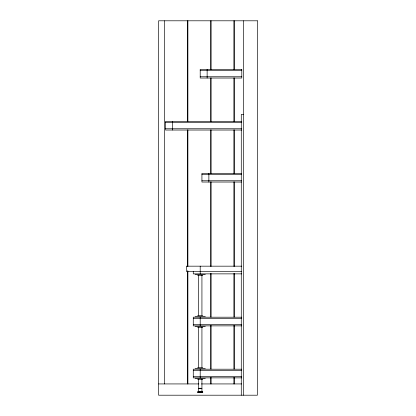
<?xml version="1.0" encoding="UTF-8"?>
<svg xmlns="http://www.w3.org/2000/svg" width="416" height="416" viewBox="0 0 416 416"><rect width="100%" height="100%" fill="white"/><g stroke="black" fill="none" stroke-linecap="round" stroke-linejoin="round"><path stroke-width="0.62" d="M200.2 70.647L241.8 70.647M200.2 76.757L241.8 76.757M243.532 114.4L241.28 114.4L241.28 395.2M241.8 121.373L165.532 121.373L165.532 130.036L241.8 130.036M165.532 122.647L241.8 122.647M165.532 128.757L241.8 128.757M241.608 173.373L201.932 173.373L201.932 182.036L241.608 182.036M201.932 174.647L241.608 174.647M201.932 180.757L241.608 180.757M241.8 266.172L186.332 266.172L186.332 271.372L241.8 271.372M241.8 273.868L193.268 273.868L193.268 271.372M195.088 274.388L205.312 274.388M197.6 275.6L202.8 275.6M197.6 315.468L202.8 315.468M195.088 316.68L205.312 316.68M241.8 317.2L193.268 317.2L193.268 325.868L241.8 325.868M193.268 318.479L241.8 318.479M193.268 324.589L241.8 324.589M195.088 326.388L205.312 326.388M197.6 327.6L202.8 327.6M197.6 367.468L202.8 367.468M195.088 368.68L205.312 368.68M241.8 369.2L193.268 369.2L193.268 377.868L241.8 377.868M193.268 370.479L241.8 370.479M193.268 376.589L241.8 376.589M195.088 378.388L205.312 378.388M197.6 379.6L202.8 379.6M158.6 383.932L198.947 383.932M201.391 383.932L241.701 383.932M198.838 388.268L201.313 388.268M198.468 388.44L201.932 388.44M197.761 391.732L202.639 391.732M197.6 391.908L202.8 391.908M197.6 392.428L202.8 392.428M197.761 392.6L202.639 392.6M243.532 20.8L243.532 395.2M234.364 20.8L234.364 69.519M234.364 77.964L234.364 121.488M234.364 129.932L234.364 173.456M234.364 181.906L234.364 266.354M234.364 273.499L234.364 317.023M234.364 325.468L234.364 368.992M234.364 377.437L234.364 383.932M233.88 20.8L233.88 69.519M233.88 77.964L233.88 121.488M233.88 129.932L233.88 173.456M233.88 181.906L233.88 266.354M233.88 273.499L233.88 317.023M233.88 325.468L233.88 368.992M233.88 377.437L233.88 383.932M211.13 20.8L211.13 69.519M211.13 77.964L211.13 121.488M211.13 129.932L211.13 173.456M211.13 181.906L211.13 266.354M211.13 273.499L211.13 317.023M211.13 325.468L211.13 368.992M211.13 377.437L211.13 383.932M210.647 20.8L210.647 69.519M210.647 77.964L210.647 121.488M210.647 129.932L210.647 173.456M210.647 181.906L210.647 266.354M210.647 273.499L210.647 317.023M210.647 325.468L210.647 368.992M210.647 377.437L210.647 383.932M208.868 173.373L208.868 182.036M207.132 69.373L207.132 78.036M201.932 275.158L201.932 315.26M201.932 327.158L201.932 367.26M201.932 379.127L201.932 391.732M200.2 266.172L200.2 273.868M200.2 317.2L200.2 325.868M200.2 369.2L200.2 377.868M198.468 275.158L198.468 315.26M198.468 327.158L198.468 367.26M198.468 379.127L198.468 391.732M187.897 20.8L187.897 121.488M187.897 129.932L187.897 266.354M187.897 270.899L187.897 383.932M187.418 20.8L187.418 121.488M187.418 129.932L187.418 266.354M187.418 270.899L187.418 383.932M172.468 121.373L172.468 130.036M164.668 20.8L164.668 383.932M257.4 20.8L158.6 20.8L158.6 395.2L257.4 395.2L257.4 20.8M241.8 69.373L200.2 69.373L200.2 78.036L241.8 78.036L241.8 69.373"/></g></svg>
